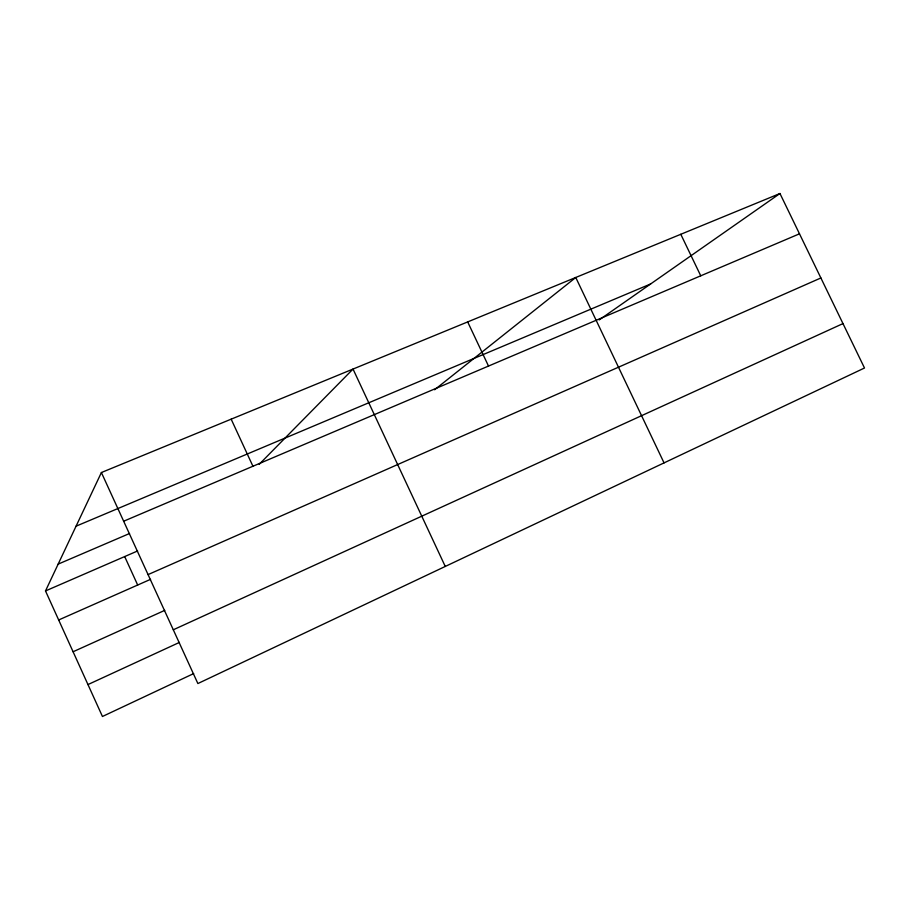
<?xml version="1.0" encoding="UTF-8"?>
<svg xmlns="http://www.w3.org/2000/svg" width="910" height="910" viewBox="0 0 910 910"><rect width="100%" height="100%" fill="white"/><g stroke="black" fill="none" stroke-linecap="round" stroke-linejoin="round"><path stroke-width="1.36" d="M193.671 673.582L102.443 716.488L45.5 590.931L101.397 472.529L779.961 193.511L864.5 368.004L197.88 683.546L101.397 472.529M259.214 464.305L353.023 369.062L445.263 566.452M434.605 389.764L575.757 277.482L664.05 462.894M599.201 319.922L779.961 193.511M87.974 684.57L179.418 642.414M173.298 629.788L842.979 323.596M73.084 651.753L164.767 610.36M58.672 619.972L150.571 579.329M148.068 574.597L820.877 277.971M45.5 590.931L137.603 550.96M58.16 564.12L129.561 533.499M123.658 521.225L799.492 233.813M76.065 526.185L650.639 283.954M680.794 234.291L700.745 275.81M467.683 321.912L488.511 366.059M231.163 419.169L252.935 466.25M124.681 556.567L137.672 585.028"/></g></svg>
